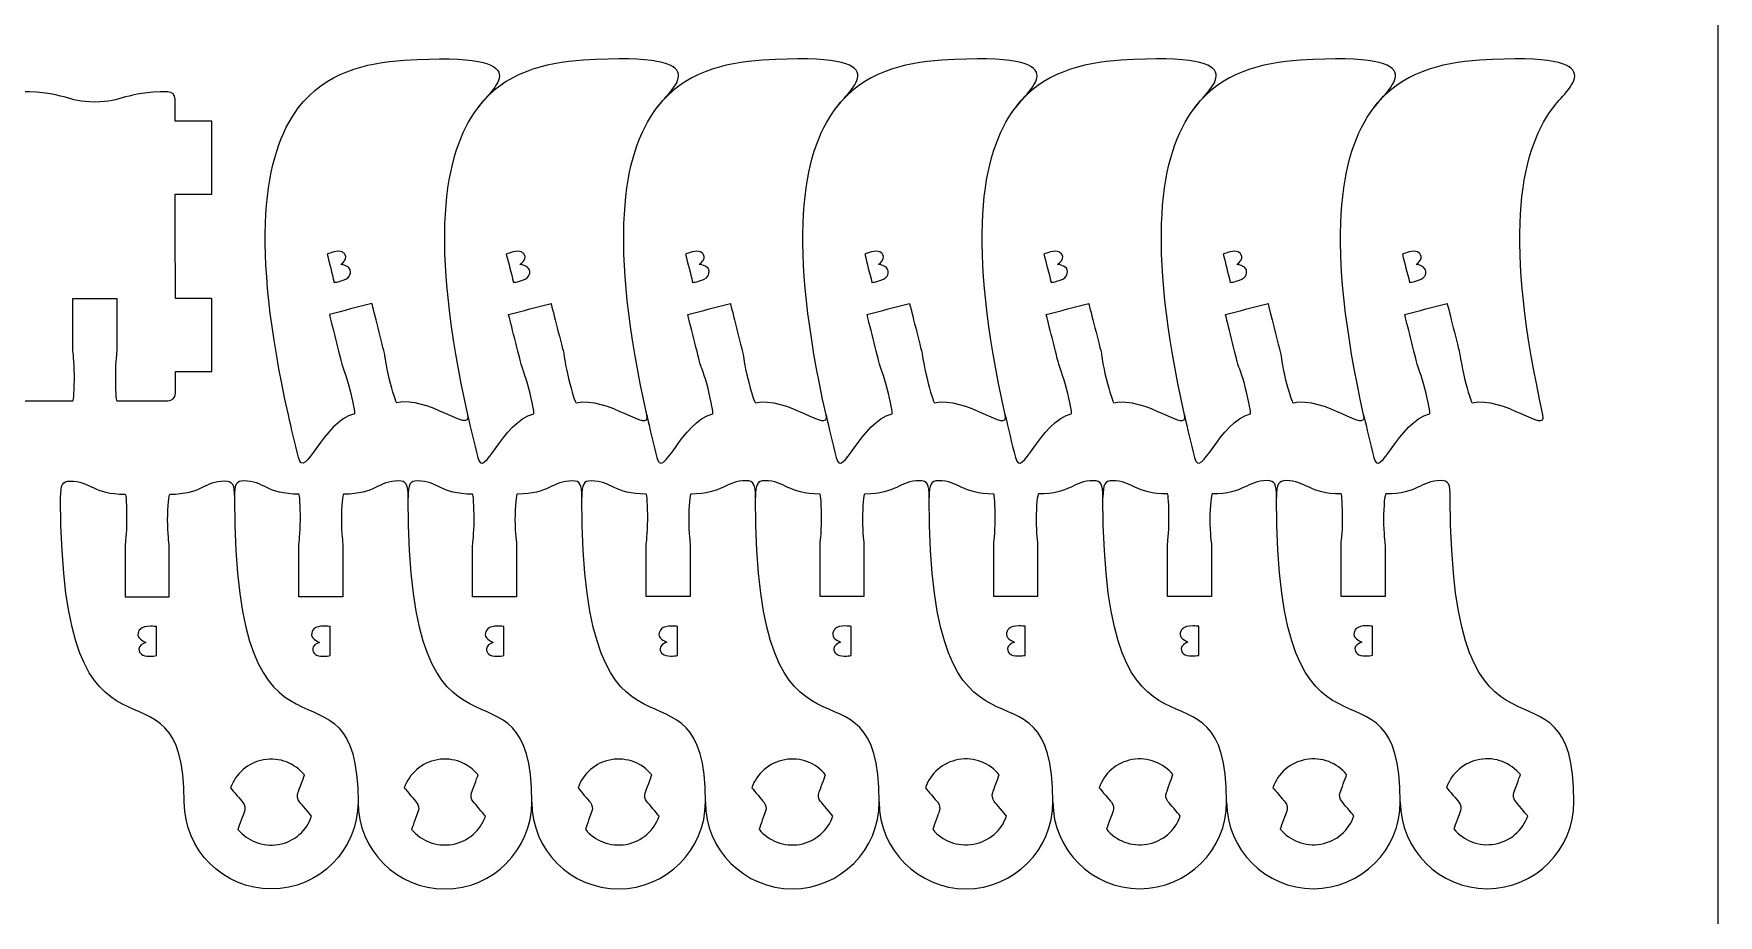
# Model space of a CAD drawing. Extents: x 0 to 300, y 0 to 300.
# Drawn here: x 184.9 to 300, y 71.5 to 131.7 of the extents above; entities that cross this region are included whole.
import ezdxf

# ---------------------------------------------------------------- set-up
doc = ezdxf.new("R2010")
doc.units = 0
doc.header["$MEASUREMENT"] = 0
doc.layers.add('DEFAULT', color=7, linetype='CONTINUOUS')

msp = doc.modelspace()

# ---------------------------------------------------------------- linework, layer by layer
at = {"layer": 'DEFAULT', "color": 1}
for points, knots in [([(295, 0.1), (198.33, 0.1), (101.67, 0.1), (5, 0.1), (2.25, 0.1), (0, 2.35), (0, 5.1), (0, 101.77), (0, 198.43), (0, 295.1), (0, 297.85), (2.25, 300.1), (5, 300.1), (101.67, 300.1), (198.33, 300.1), (295, 300.1), (297.75, 300.1), (300, 297.85), (300, 295.1), (300, 198.43), (300, 101.77), (300, 5.1), (300, 2.35), (297.75, 0.1), (295, 0.1)], [0, 0, 0, 0, 822.047, 822.047, 822.047, 823.047, 823.047, 823.047, 1645.094, 1645.094, 1645.094, 1646.094, 1646.094, 1646.094, 2468.141, 2468.141, 2468.141, 2469.141, 2469.141, 2469.141, 3291.188, 3291.188, 3291.188, 3292.188, 3292.188, 3292.188, 3292.188]), ([(214.55, 105.7), (211.93, 117.45), (212.85, 123.53), (215.23, 126.66), (216.04, 127.89), (220.06, 130.54), (210.22, 129.93), (207.57, 129.76), (204.84, 129.1), (202.99, 126.67), (200.61, 123.53), (199.69, 117.45), (202.31, 105.7), (202.52, 104.76), (202.75, 103.79), (203, 102.78), (203.41, 101.17), (204.68, 105.24), (206.82, 105.78), (206.87, 105.79), (206.73, 106.56), (206.49, 107.5), (206.25, 108.44), (206.01, 109), (205.96, 109.17), (205.75, 110.02), (205.11, 112.57), (205.11, 112.57), (206.08, 112.81), (207.05, 113.06), (208.02, 113.3), (208.02, 113.3), (208.66, 110.76), (208.87, 109.91), (208.92, 109.74), (208.97, 109.12), (209.2, 108.19), (209.44, 107.25), (209.67, 106.51), (209.73, 106.52), (211.82, 107.04), (214.89, 104.34), (214.55, 105.7)], [1, 1, 1, 1, 2, 2, 2, 3, 3, 3, 4, 4, 4, 5, 5, 5, 6, 6, 6, 7, 7, 7, 8, 8, 8, 9, 9, 9, 10, 10, 10, 18.510115, 18.510115, 18.510115, 19.510115, 19.510115, 19.510115, 20.510115, 20.510115, 20.510115, 21.510115, 21.510115, 21.510115, 22.510115, 22.510115, 22.510115, 22.510115]), ([(214.55, 105.7), (214.76, 104.76), (214.99, 103.79), (215.25, 102.78), (215.66, 101.17), (216.92, 105.24), (219.07, 105.78), (219.12, 105.79), (218.97, 106.56), (218.74, 107.5), (218.49, 108.44), (218.25, 109), (218.21, 109.17), (218, 110.02), (217.35, 112.57), (217.35, 112.57), (218.32, 112.81), (219.29, 113.06), (220.26, 113.3), (220.26, 113.3), (220.9, 110.76), (221.12, 109.91), (221.16, 109.74), (221.21, 109.12), (221.45, 108.19), (221.68, 107.25), (221.91, 106.51), (221.98, 106.52), (224.07, 107.04), (227.14, 104.34), (226.8, 105.7), (224.18, 117.45), (225.1, 123.53), (227.47, 126.66), (228.28, 127.89), (232.31, 130.54), (222.46, 129.93), (219.82, 129.76), (217.08, 129.1), (215.23, 126.67)], [0, 0, 0, 0, 1, 1, 1, 2, 2, 2, 3, 3, 3, 4, 4, 4, 5, 5, 5, 13.509145, 13.509145, 13.509145, 14.509145, 14.509145, 14.509145, 15.509145, 15.509145, 15.509145, 16.509145, 16.509145, 16.509145, 17.509145, 17.509145, 17.509145, 18.509145, 18.509145, 18.509145, 19.509145, 19.509145, 19.509145, 20.509145, 20.509145, 20.509145, 20.509145]), ([(226.8, 105.7), (227, 104.76), (227.23, 103.79), (227.49, 102.78), (227.9, 101.17), (229.16, 105.24), (231.31, 105.78), (231.36, 105.79), (231.21, 106.56), (230.98, 107.5), (230.74, 108.44), (230.5, 109), (230.45, 109.17), (230.24, 110.02), (229.59, 112.57), (229.59, 112.57), (230.56, 112.81), (231.54, 113.06), (232.51, 113.3), (232.51, 113.3), (233.15, 110.76), (233.36, 109.91), (233.41, 109.74), (233.46, 109.12), (233.69, 108.19), (233.93, 107.25), (234.16, 106.51), (234.22, 106.52), (236.31, 107.04), (239.38, 104.34), (239.04, 105.7), (236.42, 117.45), (237.34, 123.53), (239.72, 126.66), (240.53, 127.89), (244.55, 130.54), (234.71, 129.93), (232.06, 129.76), (229.32, 129.1), (227.47, 126.67)], [0, 0, 0, 0, 1, 1, 1, 2, 2, 2, 3, 3, 3, 4, 4, 4, 5, 5, 5, 13.509145, 13.509145, 13.509145, 14.509145, 14.509145, 14.509145, 15.509145, 15.509145, 15.509145, 16.509145, 16.509145, 16.509145, 17.509145, 17.509145, 17.509145, 18.509145, 18.509145, 18.509145, 19.509145, 19.509145, 19.509145, 20.509145, 20.509145, 20.509145, 20.509145]), ([(239.04, 105.7), (239.25, 104.76), (239.48, 103.79), (239.73, 102.78), (240.14, 101.17), (241.41, 105.24), (243.55, 105.78), (243.6, 105.79), (243.46, 106.56), (243.22, 107.5), (242.98, 108.44), (242.74, 109), (242.7, 109.17), (242.48, 110.02), (241.84, 112.57), (241.84, 112.57), (242.81, 112.81), (243.78, 113.06), (244.75, 113.3), (244.75, 113.3), (245.39, 110.76), (245.6, 109.91), (245.65, 109.74), (245.7, 109.12), (245.94, 108.19), (246.17, 107.25), (246.4, 106.51), (246.46, 106.52), (248.55, 107.04), (251.63, 104.34), (251.28, 105.7), (248.67, 117.45), (249.59, 123.53), (251.96, 126.66), (252.77, 127.89), (256.79, 130.54), (246.95, 129.93), (244.31, 129.76), (241.57, 129.1), (239.72, 126.67)], [0, 0, 0, 0, 1, 1, 1, 2, 2, 2, 3, 3, 3, 4, 4, 4, 5, 5, 5, 13.510115, 13.510115, 13.510115, 14.510115, 14.510115, 14.510115, 15.510115, 15.510115, 15.510115, 16.510115, 16.510115, 16.510115, 17.510115, 17.510115, 17.510115, 18.510115, 18.510115, 18.510115, 19.510115, 19.510115, 19.510115, 20.510115, 20.510115, 20.510115, 20.510115]), ([(251.28, 105.7), (251.49, 104.76), (251.72, 103.79), (251.98, 102.78), (252.39, 101.17), (253.65, 105.24), (255.8, 105.78), (255.85, 105.79), (255.7, 106.56), (255.47, 107.5), (255.23, 108.44), (254.98, 109), (254.94, 109.17), (254.73, 110.02), (254.08, 112.57), (254.08, 112.57), (255.05, 112.81), (256.02, 113.06), (256.99, 113.3), (256.99, 113.3), (257.64, 110.76), (257.85, 109.91), (257.89, 109.74), (257.94, 109.12), (258.18, 108.19), (258.42, 107.25), (258.65, 106.51), (258.71, 106.52), (260.8, 107.04), (263.87, 104.34), (263.53, 105.7), (260.91, 117.45), (261.83, 123.53), (264.21, 126.66), (265.01, 127.89), (269.04, 130.54), (259.19, 129.93), (256.55, 129.76), (253.81, 129.1), (251.96, 126.67)], [0, 0, 0, 0, 1, 1, 1, 2, 2, 2, 3, 3, 3, 4, 4, 4, 5, 5, 5, 13.510115, 13.510115, 13.510115, 14.510115, 14.510115, 14.510115, 15.510115, 15.510115, 15.510115, 16.510115, 16.510115, 16.510115, 17.510115, 17.510115, 17.510115, 18.510115, 18.510115, 18.510115, 19.510115, 19.510115, 19.510115, 20.510115, 20.510115, 20.510115, 20.510115]), ([(263.53, 105.7), (263.73, 104.76), (263.97, 103.79), (264.22, 102.78), (264.63, 101.17), (265.9, 105.24), (268.04, 105.78), (268.09, 105.79), (267.94, 106.56), (267.71, 107.5), (267.47, 108.44), (267.23, 109), (267.18, 109.17), (266.97, 110.02), (266.33, 112.57), (266.33, 112.57), (267.3, 112.81), (268.27, 113.06), (269.24, 113.3), (269.24, 113.3), (269.88, 110.76), (270.09, 109.91), (270.14, 109.74), (270.19, 109.12), (270.42, 108.19), (270.66, 107.25), (270.89, 106.51), (270.95, 106.52), (273.04, 107.04), (276.11, 104.34), (275.77, 105.7), (273.15, 117.45), (274.07, 123.53), (276.45, 126.66), (277.26, 127.89), (281.28, 130.54), (271.44, 129.93), (268.79, 129.76), (266.06, 129.1), (264.21, 126.67)], [0, 0, 0, 0, 1, 1, 1, 2, 2, 2, 3, 3, 3, 4, 4, 4, 5, 5, 5, 13.510115, 13.510115, 13.510115, 14.510115, 14.510115, 14.510115, 15.510115, 15.510115, 15.510115, 16.510115, 16.510115, 16.510115, 17.510115, 17.510115, 17.510115, 18.510115, 18.510115, 18.510115, 19.510115, 19.510115, 19.510115, 20.510115, 20.510115, 20.510115, 20.510115]), ([(275.77, 105.7), (275.98, 104.76), (276.21, 103.79), (276.46, 102.78), (276.87, 101.17), (278.14, 105.24), (280.28, 105.78), (280.34, 105.79), (280.19, 106.56), (279.95, 107.5), (279.71, 108.44), (279.47, 109), (279.43, 109.17), (279.22, 110.02), (278.57, 112.57), (278.57, 112.57), (279.54, 112.81), (280.51, 113.06), (281.48, 113.3), (281.48, 113.3), (282.12, 110.76), (282.33, 109.91), (282.38, 109.74), (282.43, 109.12), (282.67, 108.19), (282.9, 107.25), (283.13, 106.51), (283.19, 106.52), (285.28, 107.04), (288.36, 104.34), (288.02, 105.7), (285.4, 117.45), (286.32, 123.53), (288.69, 126.66), (289.5, 127.89), (293.52, 130.54), (283.68, 129.93), (281.04, 129.76), (278.3, 129.1), (276.45, 126.67)], [0, 0, 0, 0, 1, 1, 1, 2, 2, 2, 3, 3, 3, 4, 4, 4, 5, 5, 5, 13.510115, 13.510115, 13.510115, 14.510115, 14.510115, 14.510115, 15.510115, 15.510115, 15.510115, 16.510115, 16.510115, 16.510115, 17.510115, 17.510115, 17.510115, 18.510115, 18.510115, 18.510115, 19.510115, 19.510115, 19.510115, 20.510115, 20.510115, 20.510115, 20.510115]), ([(184.09, 106.66), (183.81, 106.66), (183.59, 106.88), (183.59, 107.16), (183.59, 107.66), (183.59, 108.16), (183.59, 108.66), (182.75, 108.66), (181.92, 108.66), (181.09, 108.66), (181.09, 110.33), (181.09, 112), (181.09, 113.66), (181.92, 113.66), (182.76, 113.66), (183.59, 113.66), (183.59, 116.03), (183.59, 118.4), (183.58, 120.77), (182.75, 120.77), (181.92, 120.77), (181.09, 120.77), (181.09, 122.43), (181.09, 124.1), (181.09, 125.77), (181.92, 125.77), (182.75, 125.77), (183.58, 125.77), (183.58, 126.27), (183.58, 126.77), (183.58, 127.27), (183.58, 127.55), (183.81, 127.77), (184.09, 127.77), (187.13, 127.77), (187.11, 127.07), (189.08, 127.07), (191.06, 127.07), (191.04, 127.77), (194.08, 127.77), (194.36, 127.77), (194.58, 127.55), (194.58, 127.27), (194.58, 126.77), (194.58, 126.27), (194.58, 125.77), (195.42, 125.77), (196.25, 125.77), (197.09, 125.77), (197.09, 124.1), (197.09, 122.44), (197.09, 120.77), (196.25, 120.77), (195.42, 120.77), (194.58, 120.77), (194.58, 118.4), (194.59, 116.03), (194.59, 113.66), (195.42, 113.66), (196.25, 113.66), (197.09, 113.66), (197.09, 112), (197.09, 110.33), (197.09, 108.66), (196.25, 108.66), (195.42, 108.66), (194.59, 108.66), (194.59, 108.16), (194.59, 107.66), (194.59, 107.16), (194.59, 106.88), (194.37, 106.66), (194.09, 106.66), (192.92, 106.66), (191.75, 106.66), (190.59, 106.66), (190.53, 106.66), (190.49, 107.44), (190.49, 108.41), (190.49, 109.38), (190.59, 109.99), (190.59, 110.16), (190.59, 111.33), (190.59, 112.5), (190.59, 113.66), (189.59, 113.66), (188.59, 113.66), (187.59, 113.66), (187.59, 112.5), (187.59, 111.33), (187.59, 110.16), (187.59, 109.99), (187.69, 109.38), (187.69, 108.41), (187.69, 107.44), (187.64, 106.66), (187.59, 106.66), (186.42, 106.66), (185.26, 106.66), (184.09, 106.66)], [9.913, 9.913, 9.913, 9.913, 10.913, 10.913, 10.913, 15.163, 15.163, 15.163, 22.253, 22.253, 22.253, 36.423, 36.423, 36.423, 43.523007, 43.523007, 43.523007, 63.664017, 63.664017, 63.664017, 70.744024, 70.744024, 70.744024, 84.924024, 84.924024, 84.924024, 92.004024, 92.004024, 92.004024, 96.254024, 96.254024, 96.254024, 97.254024, 97.254024, 97.254024, 98.254024, 98.254024, 98.254024, 99.254024, 99.254024, 99.254024, 100.254024, 100.254024, 100.254024, 104.504024, 104.504024, 104.504024, 111.594024, 111.594024, 111.594024, 125.764024, 125.764024, 125.764024, 132.864031, 132.864031, 132.864031, 153.005041, 153.005041, 153.005041, 160.085048, 160.085048, 160.085048, 174.265048, 174.265048, 174.265048, 181.345048, 181.345048, 181.345048, 185.595048, 185.595048, 185.595048, 186.595048, 186.595048, 186.595048, 196.518048, 196.518048, 196.518048, 197.518048, 197.518048, 197.518048, 198.518048, 198.518048, 198.518048, 208.439048, 208.439048, 208.439048, 216.943048, 216.943048, 216.943048, 226.864048, 226.864048, 226.864048, 227.864048, 227.864048, 227.864048, 228.864048, 228.864048, 228.864048, 238.777048, 238.777048, 238.777048, 238.777048]), ([(194.21, 100.28), (194.15, 100.27), (194.06, 99.49), (194.06, 98.53), (194.06, 97.56), (194.16, 96.95), (194.16, 96.78), (194.16, 95.9), (194.16, 93.28), (194.16, 93.28), (193.16, 93.28), (192.16, 93.28), (191.16, 93.28), (191.16, 94.44), (191.16, 95.61), (191.16, 96.78), (191.16, 96.95), (191.26, 97.56), (191.26, 98.53), (191.26, 99.5), (191.22, 100.28), (191.16, 100.28), (188.95, 100.28), (188.79, 101.18), (187.39, 101.18), (186.88, 101.18), (186.75, 100.96), (186.75, 100.04), (186.75, 78.76), (195.2, 90.67), (195.2, 79.24), (195.2, 75.97), (197.87, 73.31), (201.14, 73.31), (204.41, 73.31), (207.07, 75.97), (207.07, 79.25), (207.07, 90.67), (198.62, 78.77), (198.62, 100.04), (198.62, 100.96), (198.5, 101.19), (197.97, 101.19), (196.58, 101.19), (196.42, 100.28), (194.21, 100.28)], [1, 1, 1, 1, 2, 2, 2, 3, 3, 3, 4, 4, 4, 12.51, 12.51, 12.51, 22.43, 22.43, 22.43, 23.43, 23.43, 23.43, 24.43, 24.43, 24.43, 25.43, 25.43, 25.43, 26.43, 26.43, 26.43, 27.43, 27.43, 27.43, 28.43, 28.43, 28.43, 29.43, 29.43, 29.43, 30.43, 30.43, 30.43, 31.43, 31.43, 31.43, 32.43, 32.43, 32.43, 32.43]), ([(207.07, 79.25), (207.07, 75.98), (209.73, 73.31), (213, 73.31), (216.28, 73.31), (218.94, 75.98), (218.94, 79.25), (218.93, 90.67), (210.49, 78.77), (210.49, 100.04), (210.49, 100.96), (210.36, 101.19), (209.84, 101.19), (208.45, 101.19), (208.29, 100.28), (206.08, 100.28), (206.02, 100.27), (205.93, 99.49), (205.93, 98.53), (205.93, 97.57), (206.03, 96.96), (206.03, 96.78), (206.03, 95.9), (206.03, 93.28), (206.03, 93.28), (205.03, 93.28), (204.03, 93.28), (203.03, 93.28), (203.03, 94.45), (203.03, 95.61), (203.03, 96.78), (203.03, 96.96), (203.13, 97.56), (203.13, 98.53), (203.13, 99.5), (203.08, 100.28), (203.03, 100.28), (200.82, 100.28), (200.66, 101.19), (199.26, 101.19), (198.74, 101.19), (198.62, 100.96), (198.62, 100.04)], [0, 0, 0, 0, 1, 1, 1, 2, 2, 2, 3, 3, 3, 4, 4, 4, 5, 5, 5, 6, 6, 6, 7, 7, 7, 8, 8, 8, 16.51, 16.51, 16.51, 26.43, 26.43, 26.43, 27.43, 27.43, 27.43, 28.43, 28.43, 28.43, 29.43, 29.43, 29.43, 30.43, 30.43, 30.43, 30.43]), ([(218.94, 79.25), (218.94, 75.98), (221.6, 73.31), (224.87, 73.32), (228.14, 73.32), (230.81, 75.98), (230.8, 79.25), (230.8, 90.68), (222.36, 78.77), (222.36, 100.05), (222.36, 100.97), (222.23, 101.19), (221.71, 101.19), (220.32, 101.19), (220.15, 100.29), (217.95, 100.29), (217.89, 100.28), (217.8, 99.5), (217.79, 98.54), (217.8, 97.57), (217.9, 96.96), (217.9, 96.78), (217.9, 95.91), (217.9, 93.28), (217.9, 93.28), (216.9, 93.28), (215.9, 93.28), (214.9, 93.28), (214.9, 94.45), (214.9, 95.62), (214.9, 96.78), (214.9, 96.96), (215, 97.56), (215, 98.54), (215, 99.5), (214.95, 100.28), (214.9, 100.28), (212.69, 100.28), (212.52, 101.19), (211.13, 101.19), (210.61, 101.19), (210.49, 100.96), (210.49, 100.04)], [0, 0, 0, 0, 1, 1, 1, 2, 2, 2, 3, 3, 3, 4, 4, 4, 5, 5, 5, 6, 6, 6, 7, 7, 7, 8, 8, 8, 16.51, 16.51, 16.51, 26.43, 26.43, 26.43, 27.43, 27.43, 27.43, 28.43, 28.43, 28.43, 29.43, 29.43, 29.43, 30.43, 30.43, 30.43, 30.43]), ([(230.8, 79.25), (230.8, 75.98), (233.47, 73.32), (236.74, 73.32), (240.01, 73.32), (242.68, 75.98), (242.67, 79.26), (242.67, 90.68), (234.22, 78.78), (234.22, 100.05), (234.22, 100.97), (234.1, 101.2), (233.58, 101.2), (232.18, 101.2), (232.02, 100.29), (229.81, 100.29), (229.75, 100.28), (229.66, 99.5), (229.66, 98.54), (229.66, 97.57), (229.76, 96.96), (229.76, 96.79), (229.76, 95.91), (229.77, 93.29), (229.77, 93.29), (228.77, 93.29), (227.77, 93.29), (226.76, 93.29), (226.76, 94.45), (226.76, 95.62), (226.76, 96.79), (226.76, 96.96), (226.86, 97.57), (226.86, 98.54), (226.86, 99.51), (226.82, 100.29), (226.76, 100.29), (224.55, 100.29), (224.39, 101.19), (223, 101.19), (222.48, 101.19), (222.36, 100.97), (222.36, 100.05)], [0, 0, 0, 0, 1, 1, 1, 2, 2, 2, 3, 3, 3, 4, 4, 4, 5, 5, 5, 6, 6, 6, 7, 7, 7, 8, 8, 8, 16.51, 16.51, 16.51, 26.43, 26.43, 26.43, 27.43, 27.43, 27.43, 28.43, 28.43, 28.43, 29.43, 29.43, 29.43, 30.43, 30.43, 30.43, 30.43]), ([(242.67, 79.26), (242.67, 75.99), (245.34, 73.32), (248.61, 73.32), (251.88, 73.32), (254.54, 75.99), (254.54, 79.26), (254.54, 90.68), (246.09, 78.78), (246.09, 100.05), (246.09, 100.97), (245.97, 101.2), (245.44, 101.2), (244.05, 101.2), (243.89, 100.29), (241.68, 100.29), (241.62, 100.28), (241.53, 99.5), (241.53, 98.54), (241.53, 97.58), (241.63, 96.97), (241.63, 96.79), (241.63, 95.92), (241.63, 93.29), (241.63, 93.29), (240.63, 93.29), (239.63, 93.29), (238.63, 93.29), (238.63, 94.46), (238.63, 95.62), (238.63, 96.79), (238.63, 96.97), (238.73, 97.57), (238.73, 98.54), (238.73, 99.51), (238.69, 100.29), (238.63, 100.29), (236.42, 100.29), (236.26, 101.2), (234.86, 101.2), (234.35, 101.2), (234.22, 100.97), (234.22, 100.05)], [0, 0, 0, 0, 1, 1, 1, 2, 2, 2, 3, 3, 3, 4, 4, 4, 5, 5, 5, 6, 6, 6, 7, 7, 7, 8, 8, 8, 16.51, 16.51, 16.51, 26.43, 26.43, 26.43, 27.43, 27.43, 27.43, 28.43, 28.43, 28.43, 29.43, 29.43, 29.43, 30.43, 30.43, 30.43, 30.43]), ([(254.54, 79.26), (254.54, 75.99), (257.2, 73.32), (260.47, 73.33), (263.75, 73.33), (266.41, 75.99), (266.41, 79.26), (266.4, 90.69), (257.96, 78.78), (257.96, 100.06), (257.96, 100.98), (257.83, 101.2), (257.31, 101.2), (255.92, 101.2), (255.76, 100.3), (253.55, 100.3), (253.49, 100.29), (253.4, 99.51), (253.4, 98.55), (253.4, 97.58), (253.5, 96.97), (253.5, 96.79), (253.5, 95.92), (253.5, 93.29), (253.5, 93.29), (252.5, 93.29), (251.5, 93.29), (250.5, 93.29), (250.5, 94.46), (250.5, 95.63), (250.5, 96.79), (250.5, 96.97), (250.6, 97.57), (250.6, 98.55), (250.6, 99.51), (250.55, 100.29), (250.5, 100.29), (248.29, 100.29), (248.13, 101.2), (246.73, 101.2), (246.21, 101.2), (246.09, 100.97), (246.09, 100.05)], [0, 0, 0, 0, 1, 1, 1, 2, 2, 2, 3, 3, 3, 4, 4, 4, 5, 5, 5, 6, 6, 6, 7, 7, 7, 8, 8, 8, 16.51, 16.51, 16.51, 26.43, 26.43, 26.43, 27.43, 27.43, 27.43, 28.43, 28.43, 28.43, 29.43, 29.43, 29.43, 30.43, 30.43, 30.43, 30.43]), ([(266.41, 79.26), (266.41, 75.99), (269.07, 73.33), (272.34, 73.33), (275.61, 73.33), (278.28, 75.99), (278.27, 79.27), (278.27, 90.69), (269.82, 78.79), (269.82, 100.06), (269.82, 100.98), (269.7, 101.21), (269.18, 101.21), (267.79, 101.21), (267.62, 100.3), (265.42, 100.3), (265.36, 100.29), (265.27, 99.51), (265.26, 98.55), (265.27, 97.58), (265.37, 96.97), (265.37, 96.8), (265.37, 95.92), (265.37, 93.3), (265.37, 93.3), (264.37, 93.3), (263.37, 93.3), (262.37, 93.3), (262.37, 94.46), (262.37, 95.63), (262.37, 96.8), (262.37, 96.97), (262.47, 97.58), (262.47, 98.55), (262.47, 99.52), (262.42, 100.3), (262.37, 100.3), (260.16, 100.3), (259.99, 101.2), (258.6, 101.2), (258.08, 101.2), (257.96, 100.98), (257.96, 100.06)], [0, 0, 0, 0, 1, 1, 1, 2, 2, 2, 3, 3, 3, 4, 4, 4, 5, 5, 5, 6, 6, 6, 7, 7, 7, 8, 8, 8, 16.51, 16.51, 16.51, 26.43, 26.43, 26.43, 27.43, 27.43, 27.43, 28.43, 28.43, 28.43, 29.43, 29.43, 29.43, 30.43, 30.43, 30.43, 30.43]), ([(278.27, 79.27), (278.27, 76), (280.94, 73.33), (284.21, 73.33), (287.48, 73.33), (290.14, 76), (290.14, 79.27), (290.14, 90.69), (281.69, 78.79), (281.69, 100.06), (281.69, 100.99), (281.57, 101.21), (281.05, 101.21), (279.65, 101.21), (279.49, 100.3), (277.28, 100.3), (277.22, 100.29), (277.13, 99.51), (277.13, 98.55), (277.13, 97.59), (277.23, 96.98), (277.23, 96.8), (277.23, 95.93), (277.24, 93.3), (277.24, 93.3), (276.24, 93.3), (275.24, 93.3), (274.23, 93.3), (274.23, 94.47), (274.23, 95.63), (274.23, 96.8), (274.23, 96.98), (274.33, 97.58), (274.33, 98.55), (274.33, 99.52), (274.29, 100.3), (274.23, 100.3), (272.02, 100.3), (271.86, 101.21), (270.47, 101.21), (269.95, 101.21), (269.82, 100.98), (269.82, 100.06)], [0, 0, 0, 0, 1, 1, 1, 2, 2, 2, 3, 3, 3, 4, 4, 4, 5, 5, 5, 6, 6, 6, 7, 7, 7, 8, 8, 8, 16.51, 16.51, 16.51, 26.43, 26.43, 26.43, 27.43, 27.43, 27.43, 28.43, 28.43, 28.43, 29.43, 29.43, 29.43, 30.43, 30.43, 30.43, 30.43]), ([(203.41, 81.1), (203.31, 80.82), (203.05, 80.11), (202.96, 79.87), (202.89, 79.67), (202.93, 79.44), (203.07, 79.27), (203.23, 79.08), (203.72, 78.5), (203.9, 78.28), (203.57, 77.31), (202.73, 76.54), (201.64, 76.35), (200.56, 76.16), (199.51, 76.59), (198.86, 77.38), (198.96, 77.65), (199.22, 78.37), (199.31, 78.61), (199.38, 78.82), (199.34, 79.05), (199.21, 79.21), (199.04, 79.41), (198.55, 79.99), (198.36, 80.21), (198.71, 81.18), (199.54, 81.94), (200.62, 82.13), (201.71, 82.33), (202.76, 81.9), (203.41, 81.1)], [1, 1, 1, 1, 2, 2, 2, 3, 3, 3, 4, 4, 4, 5, 5, 5, 6, 6, 6, 7, 7, 7, 8, 8, 8, 9, 9, 9, 10, 10, 10, 11, 11, 11, 11]), ([(215.27, 81.1), (215.17, 80.82), (214.92, 80.12), (214.83, 79.88), (214.75, 79.67), (214.8, 79.44), (214.93, 79.28), (215.1, 79.08), (215.59, 78.5), (215.77, 78.28), (215.44, 77.31), (214.6, 76.55), (213.51, 76.36), (212.43, 76.17), (211.38, 76.59), (210.73, 77.38), (210.83, 77.66), (211.09, 78.38), (211.18, 78.62), (211.25, 78.82), (211.21, 79.05), (211.07, 79.21), (210.91, 79.41), (210.42, 79.99), (210.23, 80.22), (210.57, 81.19), (211.41, 81.95), (212.49, 82.14), (213.57, 82.33), (214.63, 81.9), (215.27, 81.1)], [1, 1, 1, 1, 2, 2, 2, 3, 3, 3, 4, 4, 4, 5, 5, 5, 6, 6, 6, 7, 7, 7, 8, 8, 8, 9, 9, 9, 10, 10, 10, 11, 11, 11, 11]), ([(227.14, 81.11), (227.04, 80.83), (226.78, 80.12), (226.69, 79.88), (226.62, 79.68), (226.66, 79.45), (226.8, 79.28), (226.97, 79.09), (227.45, 78.51), (227.64, 78.28), (227.3, 77.31), (226.47, 76.55), (225.38, 76.36), (224.3, 76.17), (223.25, 76.6), (222.6, 77.39), (222.7, 77.66), (222.95, 78.38), (223.05, 78.62), (223.12, 78.82), (223.08, 79.05), (222.94, 79.22), (222.77, 79.41), (222.29, 79.99), (222.1, 80.22), (222.44, 81.19), (223.28, 81.95), (224.36, 82.14), (225.44, 82.33), (226.49, 81.9), (227.14, 81.11)], [1, 1, 1, 1, 2, 2, 2, 3, 3, 3, 4, 4, 4, 5, 5, 5, 6, 6, 6, 7, 7, 7, 8, 8, 8, 9, 9, 9, 10, 10, 10, 11, 11, 11, 11]), ([(239.01, 81.11), (238.91, 80.83), (238.65, 80.13), (238.56, 79.89), (238.49, 79.68), (238.53, 79.45), (238.67, 79.29), (238.83, 79.09), (239.32, 78.51), (239.51, 78.29), (239.17, 77.32), (238.33, 76.56), (237.25, 76.36), (236.17, 76.17), (235.12, 76.6), (234.47, 77.39), (234.56, 77.66), (234.82, 78.38), (234.91, 78.62), (234.98, 78.83), (234.95, 79.06), (234.81, 79.22), (234.64, 79.42), (234.16, 80), (233.97, 80.22), (234.31, 81.19), (235.15, 81.95), (236.23, 82.14), (237.31, 82.34), (238.36, 81.91), (239.01, 81.11)], [1, 1, 1, 1, 2, 2, 2, 3, 3, 3, 4, 4, 4, 5, 5, 5, 6, 6, 6, 7, 7, 7, 8, 8, 8, 9, 9, 9, 10, 10, 10, 11, 11, 11, 11]), ([(250.88, 81.11), (250.77, 80.83), (250.52, 80.13), (250.43, 79.89), (250.36, 79.68), (250.4, 79.46), (250.53, 79.29), (250.7, 79.1), (251.19, 78.51), (251.37, 78.29), (251.04, 77.32), (250.2, 76.56), (249.11, 76.37), (248.03, 76.18), (246.98, 76.6), (246.33, 77.39), (246.43, 77.67), (246.69, 78.39), (246.78, 78.63), (246.85, 78.83), (246.81, 79.06), (246.68, 79.23), (246.51, 79.42), (246.02, 80), (245.83, 80.23), (246.17, 81.2), (247.01, 81.96), (248.09, 82.15), (249.18, 82.34), (250.23, 81.91), (250.88, 81.11)], [1, 1, 1, 1, 2, 2, 2, 3, 3, 3, 4, 4, 4, 5, 5, 5, 6, 6, 6, 7, 7, 7, 8, 8, 8, 9, 9, 9, 10, 10, 10, 11, 11, 11, 11]), ([(262.74, 81.12), (262.64, 80.84), (262.38, 80.13), (262.3, 79.89), (262.22, 79.69), (262.26, 79.46), (262.4, 79.29), (262.57, 79.1), (263.06, 78.52), (263.24, 78.29), (262.91, 77.32), (262.07, 76.56), (260.98, 76.37), (259.9, 76.18), (258.85, 76.61), (258.2, 77.4), (258.3, 77.67), (258.56, 78.39), (258.65, 78.63), (258.72, 78.83), (258.68, 79.06), (258.54, 79.23), (258.38, 79.42), (257.89, 80.01), (257.7, 80.23), (258.04, 81.2), (258.88, 81.96), (259.96, 82.15), (261.04, 82.34), (262.1, 81.91), (262.74, 81.12)], [1, 1, 1, 1, 2, 2, 2, 3, 3, 3, 4, 4, 4, 5, 5, 5, 6, 6, 6, 7, 7, 7, 8, 8, 8, 9, 9, 9, 10, 10, 10, 11, 11, 11, 11]), ([(274.61, 81.12), (274.51, 80.84), (274.25, 80.14), (274.16, 79.9), (274.09, 79.69), (274.13, 79.46), (274.27, 79.3), (274.44, 79.1), (274.92, 78.52), (275.11, 78.3), (274.77, 77.33), (273.93, 76.57), (272.85, 76.38), (271.77, 76.19), (270.72, 76.61), (270.07, 77.4), (270.17, 77.67), (270.42, 78.39), (270.52, 78.63), (270.59, 78.84), (270.55, 79.07), (270.41, 79.23), (270.24, 79.43), (269.76, 80.01), (269.57, 80.23), (269.91, 81.21), (270.75, 81.96), (271.83, 82.15), (272.91, 82.35), (273.96, 81.92), (274.61, 81.12)], [1, 1, 1, 1, 2, 2, 2, 3, 3, 3, 4, 4, 4, 5, 5, 5, 6, 6, 6, 7, 7, 7, 8, 8, 8, 9, 9, 9, 10, 10, 10, 11, 11, 11, 11]), ([(286.48, 81.12), (286.38, 80.85), (286.12, 80.14), (286.03, 79.9), (285.96, 79.7), (286, 79.47), (286.14, 79.3), (286.3, 79.11), (286.79, 78.52), (286.98, 78.3), (286.64, 77.33), (285.8, 76.57), (284.72, 76.38), (283.64, 76.19), (282.58, 76.62), (281.94, 77.41), (282.03, 77.68), (282.29, 78.4), (282.38, 78.64), (282.45, 78.84), (282.42, 79.07), (282.28, 79.24), (282.11, 79.43), (281.63, 80.01), (281.43, 80.24), (281.78, 81.21), (282.62, 81.97), (283.7, 82.16), (284.78, 82.35), (285.83, 81.92), (286.48, 81.12)], [1, 1, 1, 1, 2, 2, 2, 3, 3, 3, 4, 4, 4, 5, 5, 5, 6, 6, 6, 7, 7, 7, 8, 8, 8, 9, 9, 9, 10, 10, 10, 11, 11, 11, 11])]:
    msp.add_open_spline(points, degree=3, knots=knots, dxfattribs=at)
at = {"layer": 'DEFAULT', "color": 250}
for points, knots in [([(204.96, 116.68), (205.06, 116.73), (205.23, 116.79), (205.41, 116.84), (205.66, 116.9), (205.84, 116.9), (205.98, 116.83), (206.1, 116.78), (206.19, 116.68), (206.23, 116.53), (206.28, 116.34), (206.07, 116.11), (205.89, 115.98), (205.89, 115.98), (206.47, 115.91), (206.54, 115.62), (206.58, 115.45), (206.55, 115.31), (206.47, 115.18), (206.37, 115.03), (206.16, 114.91), (205.84, 114.83), (205.67, 114.79), (205.53, 114.76), (205.44, 114.75), (205.28, 115.4), (205.12, 116.04), (204.96, 116.68)], [5.634605, 5.634605, 5.634605, 5.634605, 6.634605, 6.634605, 6.634605, 7.634605, 7.634605, 7.634605, 8.634605, 8.634605, 8.634605, 9.634605, 9.634605, 9.634605, 10.634605, 10.634605, 10.634605, 11.634605, 11.634605, 11.634605, 12.634605, 12.634605, 12.634605, 13.634605, 13.634605, 13.634605, 19.269209, 19.269209, 19.269209, 19.269209]), ([(217.2, 116.68), (217.31, 116.73), (217.48, 116.79), (217.65, 116.84), (217.91, 116.9), (218.08, 116.9), (218.23, 116.83), (218.35, 116.78), (218.44, 116.68), (218.48, 116.53), (218.52, 116.34), (218.32, 116.11), (218.13, 115.98), (218.13, 115.98), (218.71, 115.91), (218.78, 115.62), (218.83, 115.45), (218.79, 115.31), (218.72, 115.18), (218.61, 115.03), (218.41, 114.91), (218.09, 114.83), (217.91, 114.79), (217.78, 114.76), (217.69, 114.75), (217.53, 115.4), (217.36, 116.04), (217.2, 116.68)], [5.634605, 5.634605, 5.634605, 5.634605, 6.634605, 6.634605, 6.634605, 7.634605, 7.634605, 7.634605, 8.634605, 8.634605, 8.634605, 9.634605, 9.634605, 9.634605, 10.634605, 10.634605, 10.634605, 11.634605, 11.634605, 11.634605, 12.634605, 12.634605, 12.634605, 13.634605, 13.634605, 13.634605, 19.269209, 19.269209, 19.269209, 19.269209]), ([(229.44, 116.68), (229.55, 116.73), (229.72, 116.79), (229.9, 116.84), (230.15, 116.9), (230.32, 116.9), (230.47, 116.83), (230.59, 116.78), (230.68, 116.68), (230.72, 116.53), (230.77, 116.34), (230.56, 116.11), (230.37, 115.98), (230.37, 115.98), (230.95, 115.91), (231.03, 115.62), (231.07, 115.45), (231.04, 115.31), (230.96, 115.18), (230.86, 115.03), (230.65, 114.91), (230.33, 114.83), (230.16, 114.79), (230.02, 114.76), (229.93, 114.75), (229.77, 115.4), (229.61, 116.04), (229.44, 116.68)], [5.634605, 5.634605, 5.634605, 5.634605, 6.634605, 6.634605, 6.634605, 7.634605, 7.634605, 7.634605, 8.634605, 8.634605, 8.634605, 9.634605, 9.634605, 9.634605, 10.634605, 10.634605, 10.634605, 11.634605, 11.634605, 11.634605, 12.634605, 12.634605, 12.634605, 13.634605, 13.634605, 13.634605, 19.269209, 19.269209, 19.269209, 19.269209]), ([(241.69, 116.68), (241.79, 116.73), (241.96, 116.79), (242.14, 116.84), (242.39, 116.9), (242.57, 116.9), (242.71, 116.83), (242.84, 116.78), (242.93, 116.68), (242.96, 116.53), (243.01, 116.34), (242.81, 116.11), (242.62, 115.98), (242.62, 115.98), (243.2, 115.91), (243.27, 115.62), (243.31, 115.45), (243.28, 115.31), (243.21, 115.18), (243.1, 115.03), (242.89, 114.91), (242.57, 114.83), (242.4, 114.79), (242.26, 114.76), (242.18, 114.75), (242.01, 115.4), (241.85, 116.04), (241.69, 116.68)], [5.634605, 5.634605, 5.634605, 5.634605, 6.634605, 6.634605, 6.634605, 7.634605, 7.634605, 7.634605, 8.634605, 8.634605, 8.634605, 9.634605, 9.634605, 9.634605, 10.634605, 10.634605, 10.634605, 11.634605, 11.634605, 11.634605, 12.634605, 12.634605, 12.634605, 13.634605, 13.634605, 13.634605, 19.269209, 19.269209, 19.269209, 19.269209]), ([(253.93, 116.68), (254.04, 116.73), (254.21, 116.79), (254.38, 116.84), (254.64, 116.9), (254.81, 116.9), (254.96, 116.83), (255.08, 116.78), (255.17, 116.68), (255.21, 116.53), (255.26, 116.34), (255.05, 116.11), (254.86, 115.98), (254.86, 115.98), (255.44, 115.91), (255.52, 115.62), (255.56, 115.45), (255.52, 115.31), (255.45, 115.18), (255.34, 115.03), (255.14, 114.91), (254.82, 114.83), (254.64, 114.79), (254.51, 114.76), (254.42, 114.75), (254.26, 115.4), (254.09, 116.04), (253.93, 116.68)], [5.634605, 5.634605, 5.634605, 5.634605, 6.634605, 6.634605, 6.634605, 7.634605, 7.634605, 7.634605, 8.634605, 8.634605, 8.634605, 9.634605, 9.634605, 9.634605, 10.634605, 10.634605, 10.634605, 11.634605, 11.634605, 11.634605, 12.634605, 12.634605, 12.634605, 13.634605, 13.634605, 13.634605, 19.269209, 19.269209, 19.269209, 19.269209]), ([(266.18, 116.68), (266.28, 116.73), (266.45, 116.79), (266.63, 116.84), (266.88, 116.9), (267.06, 116.9), (267.2, 116.83), (267.32, 116.78), (267.41, 116.68), (267.45, 116.53), (267.5, 116.34), (267.29, 116.11), (267.11, 115.98), (267.11, 115.98), (267.69, 115.91), (267.76, 115.62), (267.8, 115.45), (267.77, 115.31), (267.69, 115.18), (267.59, 115.03), (267.38, 114.91), (267.06, 114.83), (266.89, 114.79), (266.75, 114.76), (266.66, 114.75), (266.5, 115.4), (266.34, 116.04), (266.18, 116.68)], [5.634605, 5.634605, 5.634605, 5.634605, 6.634605, 6.634605, 6.634605, 7.634605, 7.634605, 7.634605, 8.634605, 8.634605, 8.634605, 9.634605, 9.634605, 9.634605, 10.634605, 10.634605, 10.634605, 11.634605, 11.634605, 11.634605, 12.634605, 12.634605, 12.634605, 13.634605, 13.634605, 13.634605, 19.269209, 19.269209, 19.269209, 19.269209]), ([(278.42, 116.68), (278.52, 116.73), (278.7, 116.79), (278.87, 116.84), (279.13, 116.9), (279.3, 116.9), (279.45, 116.83), (279.57, 116.78), (279.66, 116.68), (279.7, 116.53), (279.74, 116.34), (279.54, 116.11), (279.35, 115.98), (279.35, 115.98), (279.93, 115.91), (280, 115.62), (280.05, 115.45), (280.01, 115.31), (279.94, 115.18), (279.83, 115.03), (279.62, 114.91), (279.31, 114.83), (279.13, 114.79), (278.99, 114.76), (278.91, 114.75), (278.74, 115.4), (278.58, 116.04), (278.42, 116.68)], [5.634605, 5.634605, 5.634605, 5.634605, 6.634605, 6.634605, 6.634605, 7.634605, 7.634605, 7.634605, 8.634605, 8.634605, 8.634605, 9.634605, 9.634605, 9.634605, 10.634605, 10.634605, 10.634605, 11.634605, 11.634605, 11.634605, 12.634605, 12.634605, 12.634605, 13.634605, 13.634605, 13.634605, 19.269209, 19.269209, 19.269209, 19.269209]), ([(193.3, 89.25), (193.19, 89.23), (193.01, 89.21), (192.82, 89.21), (192.56, 89.21), (192.39, 89.25), (192.27, 89.35), (192.16, 89.43), (192.1, 89.55), (192.1, 89.71), (192.1, 89.91), (192.36, 90.08), (192.57, 90.16), (192.57, 90.16), (192.03, 90.37), (192.03, 90.67), (192.03, 90.84), (192.09, 90.97), (192.2, 91.07), (192.34, 91.2), (192.57, 91.26), (192.9, 91.26), (193.08, 91.26), (193.21, 91.25), (193.3, 91.24), (193.3, 90.57), (193.3, 89.91), (193.3, 89.25)], [5.635, 5.635, 5.635, 5.635, 6.635, 6.635, 6.635, 7.635, 7.635, 7.635, 8.635, 8.635, 8.635, 9.635, 9.635, 9.635, 10.635, 10.635, 10.635, 11.635, 11.635, 11.635, 12.635, 12.635, 12.635, 13.635, 13.635, 13.635, 19.27, 19.27, 19.27, 19.27]), ([(205.17, 89.25), (205.05, 89.23), (204.87, 89.21), (204.69, 89.21), (204.43, 89.21), (204.26, 89.26), (204.14, 89.36), (204.03, 89.44), (203.97, 89.56), (203.97, 89.72), (203.97, 89.91), (204.22, 90.08), (204.44, 90.16), (204.44, 90.16), (203.89, 90.37), (203.89, 90.67), (203.89, 90.85), (203.96, 90.98), (204.06, 91.08), (204.2, 91.21), (204.43, 91.27), (204.76, 91.27), (204.94, 91.27), (205.08, 91.25), (205.17, 91.24), (205.17, 90.58), (205.17, 89.92), (205.17, 89.25)], [5.635, 5.635, 5.635, 5.635, 6.635, 6.635, 6.635, 7.635, 7.635, 7.635, 8.635, 8.635, 8.635, 9.635, 9.635, 9.635, 10.635, 10.635, 10.635, 11.635, 11.635, 11.635, 12.635, 12.635, 12.635, 13.635, 13.635, 13.635, 19.27, 19.27, 19.27, 19.27]), ([(217.03, 89.26), (216.92, 89.23), (216.74, 89.21), (216.56, 89.21), (216.3, 89.21), (216.13, 89.26), (216, 89.36), (215.9, 89.44), (215.84, 89.56), (215.84, 89.72), (215.84, 89.91), (216.09, 90.08), (216.31, 90.16), (216.31, 90.16), (215.76, 90.38), (215.76, 90.68), (215.76, 90.85), (215.83, 90.98), (215.93, 91.08), (216.07, 91.21), (216.3, 91.27), (216.63, 91.27), (216.81, 91.27), (216.95, 91.26), (217.03, 91.24), (217.03, 90.58), (217.03, 89.92), (217.03, 89.26)], [5.635, 5.635, 5.635, 5.635, 6.635, 6.635, 6.635, 7.635, 7.635, 7.635, 8.635, 8.635, 8.635, 9.635, 9.635, 9.635, 10.635, 10.635, 10.635, 11.635, 11.635, 11.635, 12.635, 12.635, 12.635, 13.635, 13.635, 13.635, 19.27, 19.27, 19.27, 19.27]), ([(228.9, 89.26), (228.79, 89.24), (228.61, 89.22), (228.43, 89.22), (228.16, 89.22), (228, 89.26), (227.87, 89.37), (227.77, 89.44), (227.7, 89.56), (227.7, 89.72), (227.7, 89.92), (227.96, 90.09), (228.17, 90.17), (228.17, 90.17), (227.63, 90.38), (227.63, 90.68), (227.63, 90.85), (227.7, 90.98), (227.8, 91.08), (227.94, 91.21), (228.17, 91.27), (228.5, 91.27), (228.68, 91.27), (228.81, 91.26), (228.9, 91.25), (228.9, 90.59), (228.9, 89.92), (228.9, 89.26)], [5.635, 5.635, 5.635, 5.635, 6.635, 6.635, 6.635, 7.635, 7.635, 7.635, 8.635, 8.635, 8.635, 9.635, 9.635, 9.635, 10.635, 10.635, 10.635, 11.635, 11.635, 11.635, 12.635, 12.635, 12.635, 13.635, 13.635, 13.635, 19.27, 19.27, 19.27, 19.27]), ([(240.77, 89.26), (240.66, 89.24), (240.48, 89.22), (240.29, 89.22), (240.03, 89.22), (239.86, 89.27), (239.74, 89.37), (239.63, 89.45), (239.57, 89.57), (239.57, 89.73), (239.57, 89.92), (239.83, 90.09), (240.04, 90.17), (240.04, 90.17), (239.5, 90.38), (239.5, 90.68), (239.5, 90.86), (239.56, 90.99), (239.67, 91.09), (239.81, 91.22), (240.03, 91.28), (240.36, 91.28), (240.54, 91.28), (240.68, 91.26), (240.77, 91.25), (240.77, 90.59), (240.77, 89.93), (240.77, 89.26)], [5.635, 5.635, 5.635, 5.635, 6.635, 6.635, 6.635, 7.635, 7.635, 7.635, 8.635, 8.635, 8.635, 9.635, 9.635, 9.635, 10.635, 10.635, 10.635, 11.635, 11.635, 11.635, 12.635, 12.635, 12.635, 13.635, 13.635, 13.635, 19.27, 19.27, 19.27, 19.27]), ([(252.64, 89.27), (252.52, 89.24), (252.34, 89.23), (252.16, 89.23), (251.9, 89.23), (251.73, 89.27), (251.61, 89.37), (251.5, 89.45), (251.44, 89.57), (251.44, 89.73), (251.44, 89.92), (251.69, 90.1), (251.91, 90.17), (251.91, 90.17), (251.36, 90.39), (251.36, 90.69), (251.36, 90.86), (251.43, 90.99), (251.53, 91.09), (251.67, 91.22), (251.9, 91.28), (252.23, 91.28), (252.41, 91.28), (252.55, 91.27), (252.64, 91.26), (252.64, 90.59), (252.64, 89.93), (252.64, 89.27)], [5.635, 5.635, 5.635, 5.635, 6.635, 6.635, 6.635, 7.635, 7.635, 7.635, 8.635, 8.635, 8.635, 9.635, 9.635, 9.635, 10.635, 10.635, 10.635, 11.635, 11.635, 11.635, 12.635, 12.635, 12.635, 13.635, 13.635, 13.635, 19.27, 19.27, 19.27, 19.27]), ([(264.5, 89.27), (264.39, 89.25), (264.21, 89.23), (264.03, 89.23), (263.77, 89.23), (263.6, 89.27), (263.47, 89.38), (263.37, 89.45), (263.31, 89.57), (263.31, 89.73), (263.31, 89.93), (263.56, 90.1), (263.77, 90.18), (263.77, 90.18), (263.23, 90.39), (263.23, 90.69), (263.23, 90.86), (263.3, 91), (263.4, 91.09), (263.54, 91.22), (263.77, 91.28), (264.1, 91.28), (264.28, 91.28), (264.42, 91.27), (264.5, 91.26), (264.5, 90.6), (264.5, 89.93), (264.5, 89.27)], [5.635, 5.635, 5.635, 5.635, 6.635, 6.635, 6.635, 7.635, 7.635, 7.635, 8.635, 8.635, 8.635, 9.635, 9.635, 9.635, 10.635, 10.635, 10.635, 11.635, 11.635, 11.635, 12.635, 12.635, 12.635, 13.635, 13.635, 13.635, 19.27, 19.27, 19.27, 19.27]), ([(276.37, 89.28), (276.26, 89.25), (276.08, 89.23), (275.9, 89.23), (275.63, 89.23), (275.47, 89.28), (275.34, 89.38), (275.24, 89.46), (275.17, 89.58), (275.17, 89.74), (275.17, 89.93), (275.43, 90.1), (275.64, 90.18), (275.64, 90.18), (275.1, 90.39), (275.1, 90.69), (275.1, 90.87), (275.17, 91), (275.27, 91.1), (275.41, 91.23), (275.64, 91.29), (275.97, 91.29), (276.15, 91.29), (276.28, 91.28), (276.37, 91.26), (276.37, 90.6), (276.37, 89.94), (276.37, 89.28)], [5.635, 5.635, 5.635, 5.635, 6.635, 6.635, 6.635, 7.635, 7.635, 7.635, 8.635, 8.635, 8.635, 9.635, 9.635, 9.635, 10.635, 10.635, 10.635, 11.635, 11.635, 11.635, 12.635, 12.635, 12.635, 13.635, 13.635, 13.635, 19.27, 19.27, 19.27, 19.27])]:
    msp.add_open_spline(points, degree=3, knots=knots, dxfattribs=at)

doc.saveas('drawing.dxf')
